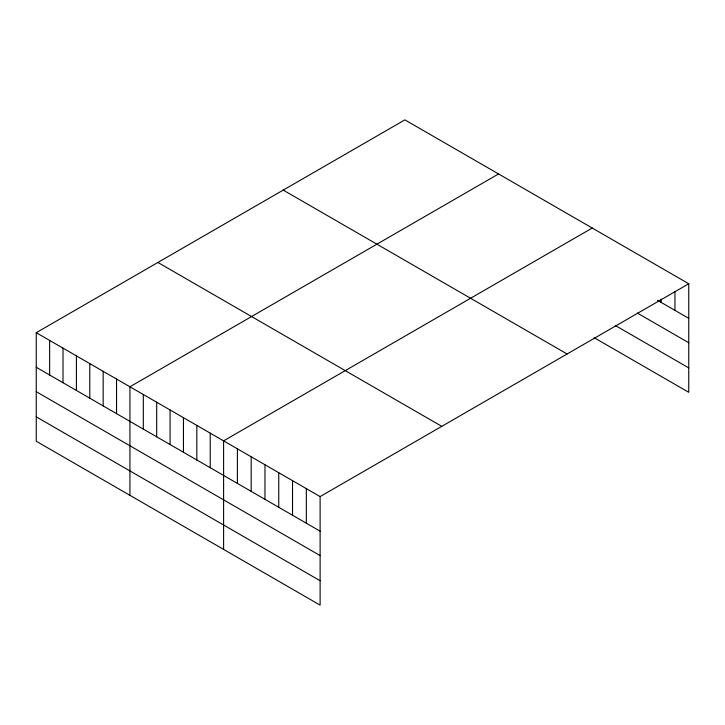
<?xml version="1.0" encoding="UTF-8"?>
<svg xmlns="http://www.w3.org/2000/svg" width="725" height="725" viewBox="0 0 725 725"><rect width="100%" height="100%" fill="white"/><g stroke="black" fill="none" stroke-linecap="round" stroke-linejoin="round"><path stroke-width="1.09" d="M36.25 332.693L320.115 496.589L320.115 605.13L36.25 441.244L36.25 332.693L404.885 119.87L688.75 283.756L688.75 392.307L594.074 337.642M498.555 173.955L129.929 386.778L129.929 495.329M592.234 228.031L223.599 440.863L223.599 549.414M320.115 496.589L688.75 283.756M657.493 300.295L688.75 318.338M637.275 313.028L688.75 342.744M615.217 325.443L688.75 367.892M283.23 190.104L567.104 353.99M157.896 262.459L441.77 426.354M36.25 367.276L320.115 531.171M36.25 391.69L320.115 555.577M36.25 416.839L320.115 580.725M674.966 291.414L674.966 310.382M661.173 299.072L661.173 302.416M306.331 488.623L306.331 523.205M292.538 480.666L292.538 515.248M278.753 472.7L278.753 507.282M264.969 464.743L264.969 499.326M251.176 456.786L251.176 491.369M237.392 448.82L237.392 483.403M210.223 433.133L210.223 467.716M196.837 425.412L196.837 459.994M183.452 417.682L183.452 452.264M170.076 409.96L170.076 444.543M156.691 402.23L156.691 436.812M143.305 394.509L143.305 429.091M116.544 379.057L116.544 413.64M103.158 371.327L103.158 405.909M89.782 363.597L89.782 398.179M76.397 355.875L76.397 390.458M63.012 348.145L63.012 382.728M49.635 340.424L49.635 375.006"/></g></svg>
